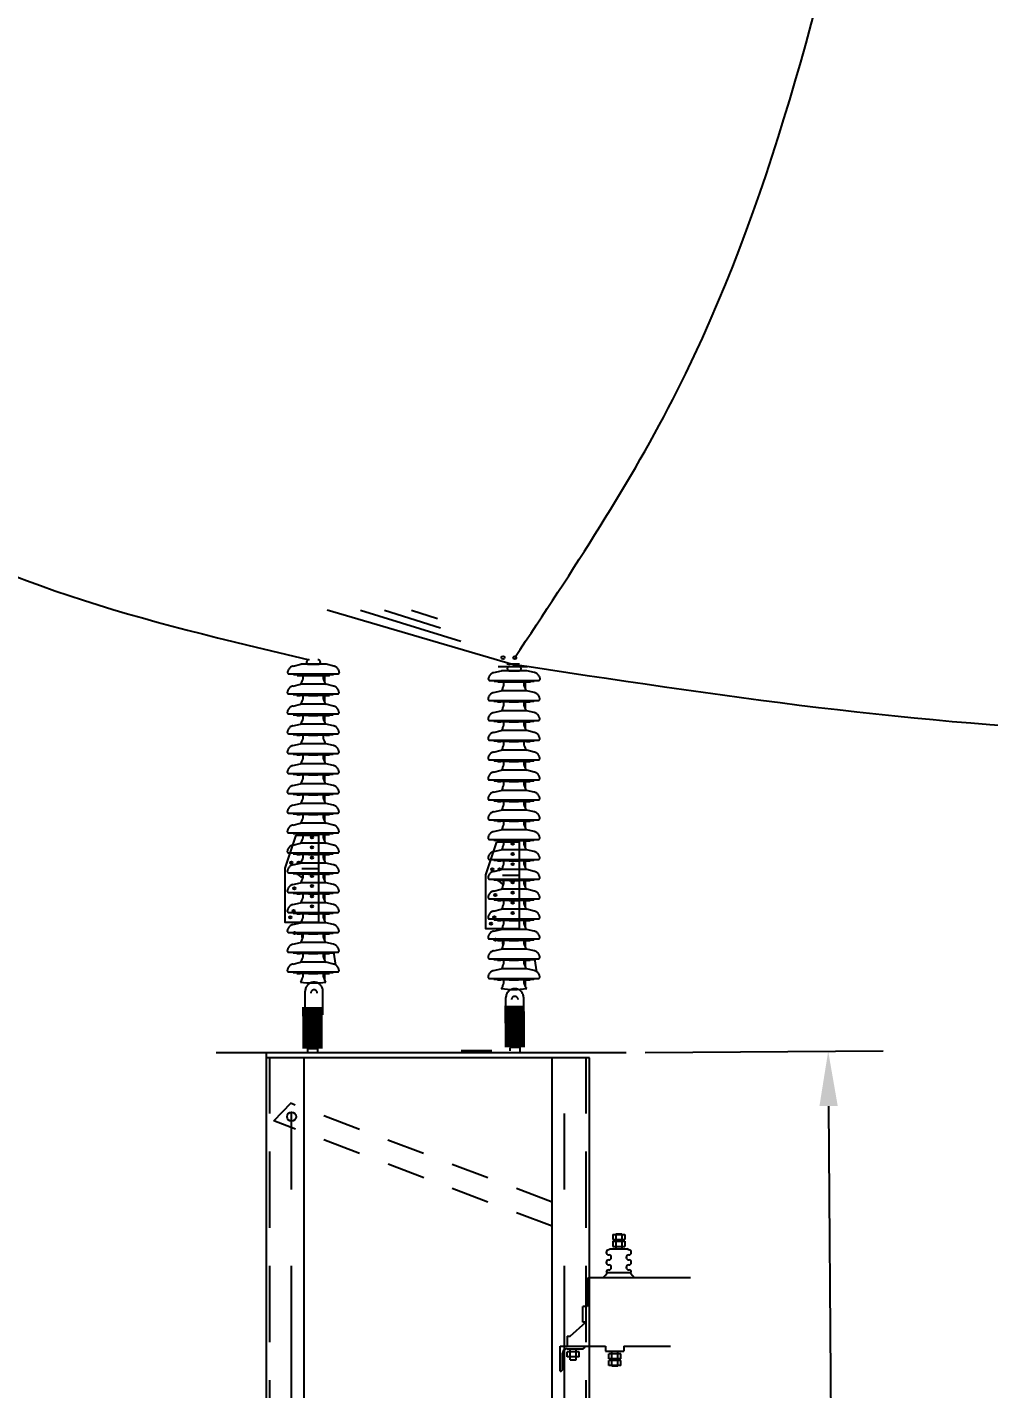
# Model space of a CAD drawing. Header units: inches. Extents: x 25.4 to 67.8, y 12.4 to 30.4.
# Drawn here: x 45.733 to 48.886, y 18.098 to 22.564 of the extents above; entities that cross this region are included whole.
import ezdxf

# ---------------------------------------------------------------- set-up
doc = ezdxf.new("R2010")
doc.units = ezdxf.units.IN
doc.header["$MEASUREMENT"] = 0
for name, pattern in [('CENTER', [2, 1.25, -0.25, 0.25, -0.25]), ('DASHED', [0.75, 0.5, -0.25]), ('HIDDEN', [0.375, 0.25, -0.125]), ('HIDDEN2', [0.1875, 0.125, -0.0625])]:
    doc.linetypes.add(name, pattern=pattern)
doc.layers.add('DIM', color=2, linetype='Continuous')
doc.layers.add('medidas', color=3, linetype='Continuous')
doc.styles.get("Standard").update_dxf_attribs({"font": 'arial.ttf'})
doc.dimstyles.get("Standard").update_dxf_attribs({"dimtxt": 0.18, "dimasz": 0.18, "dimexe": 0.18, "dimexo": 0.0625, "dimgap": 0.09, "dimtad": 0, "dimtih": 1, "dimtoh": 1, "dimdec": 4, "dimzin": 0, "dimdsep": 46, "dimtxsty": 'Standard', "dimcen": 0.09, "dimadec": 0, "dimazin": 0, "dimtfac": 1, "dimtdec": 4, "dimtofl": 0, "dimtmove": 0, "dimatfit": 3, "dimfxl": 1, "dimtolj": 1, "dimtzin": 0, "dimarcsym": 0})

# ---------------------------------------------------------------- blocks, each defined once
blk = doc.blocks.new('*D85')
at = {"layer": 'Defpoints', "color": 0, "transparency": 16777216}
for p in [(47.6973, 19.2008), (47.7274, 15.0683), (48.39, 15.0731)]:
    blk.add_point(p, dxfattribs=at)
at = {"layer": 'medidas', "color": 0, "lineweight": -2, "transparency": 16777216}
for p, q in [((47.7598, 19.2012), (48.5399, 19.2069)), ((48.3612, 19.0256), (48.3737, 17.3213)), ((48.3887, 15.2531), (48.3763, 16.9574)), ((47.7899, 15.0688), (48.57, 15.0744))]:
    blk.add_line(p, q, dxfattribs=at)
at = {"layer": 'medidas', "color": 0, "transparency": 16777216}
for points in [[(48.3912, 19.0258), (48.3312, 19.0254), (48.3599, 19.2056)], [(48.4187, 15.2533), (48.3587, 15.2529), (48.39, 15.0731)]]:
    blk.add_solid(points, dxfattribs=at)
at = {"layer": 'medidas', "color": 0, "transparency": 16777216, "insert": (48.375, 17.1394), "char_height": 0.18, "attachment_point": 5}
blk.add_mtext('\\A1;4.1326', dxfattribs=at)

msp = doc.modelspace()

# ---------------------------------------------------------------- linework, layer by layer
at = {"color": 2}
for p, q in [((47.34639, 20.46766), (46.71694, 20.65218)), ((46.82595, 20.65218), (47.15483, 20.55104)), ((46.90497, 20.65218), (47.08829, 20.59445)), ((46.99358, 20.65218), (47.07856, 20.62474)), ((47.27769, 20.46766), (47.3737, 20.46766)), ((46.61827, 20.37267), (46.6281, 20.37267)), ((46.71174, 20.37267), (46.7234, 20.37267)), ((47.27666, 20.35128), (47.28649, 20.35128)), ((47.37013, 20.35128), (47.38179, 20.35128)), ((46.61822, 20.307), (46.62805, 20.307)), ((46.71169, 20.307), (46.72336, 20.307)), ((47.27661, 20.28561), (47.28644, 20.28561)), ((47.37008, 20.28561), (47.38175, 20.28561)), ((46.61827, 20.24227), (46.6281, 20.24227)), ((46.71174, 20.24227), (46.7234, 20.24227)), ((47.27666, 20.22088), (47.28649, 20.22088)), ((47.37013, 20.22088), (47.38179, 20.22088)), ((46.61827, 20.17755), (46.6281, 20.17755)), ((46.71174, 20.17755), (46.7234, 20.17755)), ((47.27666, 20.15615), (47.28649, 20.15615)), ((47.37013, 20.15615), (47.38179, 20.15615)), ((46.61827, 20.11187), (46.6281, 20.11187)), ((46.71174, 20.11187), (46.7234, 20.11187)), ((47.27666, 20.09048), (47.28649, 20.09048)), ((47.37013, 20.09048), (47.38179, 20.09048)), ((46.61822, 20.04619), (46.62805, 20.04619)), ((46.71169, 20.04619), (46.72336, 20.04619)), ((47.27661, 20.0248), (47.28644, 20.0248)), ((47.37008, 20.0248), (47.38175, 20.0248)), ((46.61827, 19.98147), (46.6281, 19.98147)), ((46.71174, 19.98147), (46.7234, 19.98147)), ((47.27666, 19.96008), (47.28649, 19.96008)), ((47.37013, 19.96008), (47.38179, 19.96008)), ((46.61827, 19.91674), (46.6281, 19.91674)), ((46.71174, 19.91674), (46.7234, 19.91674)), ((47.27666, 19.89535), (47.28649, 19.89535)), ((47.37013, 19.89535), (47.38179, 19.89535)), ((46.61822, 19.85106), (46.62805, 19.85106)), ((46.71169, 19.85106), (46.72336, 19.85106)), ((47.27661, 19.82967), (47.28644, 19.82967)), ((47.37008, 19.82967), (47.38175, 19.82967)), ((46.61827, 19.78634), (46.6281, 19.78634)), ((46.6369, 19.77269), (46.62023, 19.78634)), ((46.63345, 19.80458), (46.68855, 19.80458)), ((46.71174, 19.78634), (46.7234, 19.78634)), ((47.27666, 19.76495), (47.28649, 19.76495)), ((47.29529, 19.7513), (47.27862, 19.76495)), ((47.29184, 19.78319), (47.34694, 19.78319)), ((47.37013, 19.76495), (47.38179, 19.76495)), ((46.61827, 19.72161), (46.6281, 19.72161)), ((46.71174, 19.72161), (46.7234, 19.72161)), ((47.27666, 19.70022), (47.28649, 19.70022)), ((47.37013, 19.70022), (47.38179, 19.70022)), ((46.61827, 19.65594), (46.6281, 19.65594)), ((46.71174, 19.65594), (46.7234, 19.65594)), ((47.27666, 19.63455), (47.28649, 19.63455)), ((47.37013, 19.63455), (47.38179, 19.63455)), ((46.61822, 19.59026), (46.62805, 19.59026)), ((46.6358, 19.57401), (46.63333, 19.59026)), ((46.71169, 19.59026), (46.72336, 19.59026)), ((47.27661, 19.56887), (47.28644, 19.56887)), ((47.29419, 19.55262), (47.29172, 19.56887)), ((47.37008, 19.56887), (47.38175, 19.56887)), ((46.61827, 19.52553), (46.6281, 19.52553)), ((46.71174, 19.52553), (46.7234, 19.52553)), ((46.74557, 19.48781), (46.73912, 19.53031)), ((47.27666, 19.50414), (47.28649, 19.50414)), ((47.37013, 19.50414), (47.38179, 19.50414)), ((47.40396, 19.46642), (47.39751, 19.50892)), ((46.61827, 19.46081), (46.6281, 19.46081)), ((46.71174, 19.46081), (46.7234, 19.46081)), ((47.27666, 19.43942), (47.28649, 19.43942)), ((47.37013, 19.43942), (47.38179, 19.43942)), ((46.64459, 19.3247), (46.64459, 19.40271)), ((46.70292, 19.3247), (46.70292, 19.40271)), ((47.30298, 19.30331), (47.30298, 19.38132)), ((47.36131, 19.30331), (47.36131, 19.38132))]:
    msp.add_line(p, q, dxfattribs=at)
at = {"color": 2, "linetype": 'DASHED'}
for p, q in [((46.60515, 20.46894), (46.62993, 20.47473)), ((46.71357, 20.47473), (46.62993, 20.47473)), ((46.65721, 20.47473), (46.68812, 20.47473)), ((46.73836, 20.46894), (46.71357, 20.47473)), ((47.30614, 20.4767), (47.34752, 20.4767)), ((46.59159, 20.44313), (46.75191, 20.44313)), ((46.60579, 20.44193), (46.60579, 20.44313)), ((46.60699, 20.44074), (46.73651, 20.44074)), ((46.61799, 20.43954), (46.61799, 20.44074)), ((46.61918, 20.43835), (46.72432, 20.43835)), ((46.6563, 20.43835), (46.6872, 20.43835)), ((46.72551, 20.43954), (46.72551, 20.44074)), ((46.73771, 20.44193), (46.73771, 20.44313)), ((47.24998, 20.42174), (47.4103, 20.42174)), ((47.26354, 20.44755), (47.28832, 20.45333)), ((47.26418, 20.42054), (47.26418, 20.42174)), ((47.26538, 20.41935), (47.3949, 20.41935)), ((47.27638, 20.41815), (47.27638, 20.41935)), ((47.27757, 20.41696), (47.38271, 20.41696)), ((47.37196, 20.45333), (47.28832, 20.45333)), ((47.31469, 20.41696), (47.34559, 20.41696)), ((47.3156, 20.45333), (47.34651, 20.45333)), ((47.39675, 20.44755), (47.37196, 20.45333)), ((47.3839, 20.41815), (47.3839, 20.41935)), ((47.3961, 20.42054), (47.3961, 20.42174)), ((46.59067, 20.37745), (46.751, 20.37745)), ((46.60423, 20.40327), (46.62901, 20.40905)), ((46.60488, 20.37626), (46.60488, 20.37745)), ((46.60607, 20.37506), (46.7356, 20.37506)), ((46.61707, 20.37387), (46.61707, 20.37506)), ((46.71174, 20.37267), (46.6281, 20.37267)), ((46.71265, 20.40905), (46.62901, 20.40905)), ((46.65538, 20.37267), (46.68629, 20.37267)), ((46.73744, 20.40327), (46.71265, 20.40905)), ((46.7246, 20.37387), (46.7246, 20.37506)), ((46.73679, 20.37626), (46.73679, 20.37745)), ((47.26262, 20.38188), (47.2874, 20.38766)), ((47.37104, 20.38766), (47.2874, 20.38766)), ((47.39583, 20.38188), (47.37104, 20.38766)), ((46.60418, 20.33759), (46.62897, 20.34337)), ((46.71261, 20.34337), (46.62897, 20.34337)), ((46.73739, 20.33759), (46.71261, 20.34337)), ((47.24906, 20.35606), (47.40939, 20.35606)), ((47.26257, 20.3162), (47.28736, 20.32198)), ((47.26327, 20.35487), (47.26327, 20.35606)), ((47.26446, 20.35367), (47.39399, 20.35367)), ((47.27546, 20.35248), (47.27546, 20.35367)), ((47.37013, 20.35128), (47.28649, 20.35128)), ((47.371, 20.32198), (47.28736, 20.32198)), ((47.31377, 20.35128), (47.34468, 20.35128)), ((47.39578, 20.3162), (47.371, 20.32198)), ((47.38299, 20.35248), (47.38299, 20.35367)), ((47.39518, 20.35487), (47.39518, 20.35606)), ((46.59062, 20.31178), (46.75095, 20.31178)), ((46.60423, 20.27287), (46.62901, 20.27865)), ((46.60483, 20.31058), (46.60483, 20.31178)), ((46.60602, 20.30939), (46.73555, 20.30939)), ((46.61702, 20.30819), (46.61702, 20.30939)), ((46.71169, 20.307), (46.62805, 20.307)), ((46.71265, 20.27865), (46.62901, 20.27865)), ((46.65533, 20.307), (46.68624, 20.307)), ((46.73744, 20.27287), (46.71265, 20.27865)), ((46.72455, 20.30819), (46.72455, 20.30939)), ((46.73674, 20.31058), (46.73674, 20.31178)), ((47.24901, 20.29038), (47.40934, 20.29038)), ((47.26322, 20.28919), (47.26322, 20.29038)), ((47.26441, 20.28799), (47.39394, 20.28799)), ((47.27541, 20.2868), (47.27541, 20.28799)), ((47.37008, 20.28561), (47.28644, 20.28561)), ((47.31372, 20.28561), (47.34463, 20.28561)), ((47.38294, 20.2868), (47.38294, 20.28799)), ((47.39513, 20.28919), (47.39513, 20.29038)), ((46.59067, 20.24705), (46.751, 20.24705)), ((46.60488, 20.24586), (46.60488, 20.24705)), ((46.60607, 20.24466), (46.7356, 20.24466)), ((46.61707, 20.24347), (46.61707, 20.24466)), ((46.71174, 20.24227), (46.6281, 20.24227)), ((46.65538, 20.24227), (46.68629, 20.24227)), ((46.7246, 20.24347), (46.7246, 20.24466)), ((46.73679, 20.24586), (46.73679, 20.24705)), ((47.26262, 20.25147), (47.2874, 20.25726)), ((47.37104, 20.25726), (47.2874, 20.25726)), ((47.39583, 20.25147), (47.37104, 20.25726)), ((46.60423, 20.20814), (46.62901, 20.21392)), ((46.71265, 20.21392), (46.62901, 20.21392)), ((46.73744, 20.20814), (46.71265, 20.21392)), ((47.24906, 20.22566), (47.40939, 20.22566)), ((47.26262, 20.18675), (47.2874, 20.19253)), ((47.26327, 20.22446), (47.26327, 20.22566)), ((47.26446, 20.22327), (47.39399, 20.22327)), ((47.27546, 20.22207), (47.27546, 20.22327)), ((47.37013, 20.22088), (47.28649, 20.22088)), ((47.37104, 20.19253), (47.2874, 20.19253)), ((47.31377, 20.22088), (47.34468, 20.22088)), ((47.39583, 20.18675), (47.37104, 20.19253)), ((47.38299, 20.22207), (47.38299, 20.22327)), ((47.39518, 20.22446), (47.39518, 20.22566)), ((46.59067, 20.18232), (46.751, 20.18232)), ((46.60423, 20.14246), (46.62901, 20.14824)), ((46.60488, 20.18113), (46.60488, 20.18232)), ((46.60607, 20.17994), (46.7356, 20.17994)), ((46.61707, 20.17874), (46.61707, 20.17994)), ((46.71174, 20.17755), (46.6281, 20.17755)), ((46.71265, 20.14824), (46.62901, 20.14824)), ((46.65538, 20.17755), (46.68629, 20.17755)), ((46.73744, 20.14246), (46.71265, 20.14824)), ((46.7246, 20.17874), (46.7246, 20.17994)), ((46.73679, 20.18113), (46.73679, 20.18232)), ((47.24906, 20.16093), (47.40939, 20.16093)), ((47.26327, 20.15974), (47.26327, 20.16093)), ((47.26446, 20.15854), (47.39399, 20.15854)), ((47.27546, 20.15735), (47.27546, 20.15854)), ((47.37013, 20.15615), (47.28649, 20.15615)), ((47.31377, 20.15615), (47.34468, 20.15615)), ((47.38299, 20.15735), (47.38299, 20.15854)), ((47.39518, 20.15974), (47.39518, 20.16093)), ((46.59067, 20.11665), (46.751, 20.11665)), ((46.60488, 20.11545), (46.60488, 20.11665)), ((46.60607, 20.11426), (46.7356, 20.11426)), ((46.61707, 20.11306), (46.61707, 20.11426)), ((46.71174, 20.11187), (46.6281, 20.11187)), ((46.65538, 20.11187), (46.68629, 20.11187)), ((46.7246, 20.11306), (46.7246, 20.11426)), ((46.73679, 20.11545), (46.73679, 20.11665)), ((47.26262, 20.12107), (47.2874, 20.12685)), ((47.37104, 20.12685), (47.2874, 20.12685)), ((47.39583, 20.12107), (47.37104, 20.12685)), ((46.60418, 20.07679), (46.62897, 20.08257)), ((46.71261, 20.08257), (46.62897, 20.08257)), ((46.73739, 20.07679), (46.71261, 20.08257)), ((47.24906, 20.09526), (47.40939, 20.09526)), ((47.26257, 20.0554), (47.28736, 20.06118)), ((47.26327, 20.09406), (47.26327, 20.09526)), ((47.26446, 20.09287), (47.39399, 20.09287)), ((47.27546, 20.09167), (47.27546, 20.09287)), ((47.37013, 20.09048), (47.28649, 20.09048)), ((47.371, 20.06118), (47.28736, 20.06118)), ((47.31377, 20.09048), (47.34468, 20.09048)), ((47.39578, 20.0554), (47.371, 20.06118)), ((47.38299, 20.09167), (47.38299, 20.09287)), ((47.39518, 20.09406), (47.39518, 20.09526)), ((46.59062, 20.05097), (46.75095, 20.05097)), ((46.60423, 20.01206), (46.62901, 20.01784)), ((46.60483, 20.04978), (46.60483, 20.05097)), ((46.60602, 20.04858), (46.73555, 20.04858)), ((46.61702, 20.04739), (46.61702, 20.04858)), ((46.71169, 20.04619), (46.62805, 20.04619)), ((46.71265, 20.01784), (46.62901, 20.01784)), ((46.65533, 20.04619), (46.68624, 20.04619)), ((46.73744, 20.01206), (46.71265, 20.01784)), ((46.72455, 20.04739), (46.72455, 20.04858)), ((46.73674, 20.04978), (46.73674, 20.05097)), ((47.24901, 20.02958), (47.40934, 20.02958)), ((47.26322, 20.02839), (47.26322, 20.02958)), ((47.26441, 20.02719), (47.39394, 20.02719)), ((47.27541, 20.026), (47.27541, 20.02719)), ((47.37008, 20.0248), (47.28644, 20.0248)), ((47.31372, 20.0248), (47.34463, 20.0248)), ((47.38294, 20.026), (47.38294, 20.02719)), ((47.39513, 20.02839), (47.39513, 20.02958)), ((46.59067, 19.98625), (46.751, 19.98625)), ((46.60488, 19.98505), (46.60488, 19.98625)), ((46.60607, 19.98386), (46.7356, 19.98386)), ((46.61707, 19.98266), (46.61707, 19.98386)), ((46.71174, 19.98147), (46.6281, 19.98147)), ((46.65538, 19.98147), (46.68629, 19.98147)), ((46.7246, 19.98266), (46.7246, 19.98386)), ((46.73679, 19.98505), (46.73679, 19.98625)), ((47.24906, 19.96485), (47.40939, 19.96485)), ((47.26262, 19.99067), (47.2874, 19.99645)), ((47.26327, 19.96366), (47.26327, 19.96485)), ((47.37104, 19.99645), (47.2874, 19.99645)), ((47.39583, 19.99067), (47.37104, 19.99645)), ((47.39518, 19.96366), (47.39518, 19.96485)), ((46.59067, 19.92152), (46.751, 19.92152)), ((46.60423, 19.94734), (46.62901, 19.95312)), ((46.60488, 19.92033), (46.60488, 19.92152)), ((46.60607, 19.91913), (46.7356, 19.91913)), ((46.61707, 19.91794), (46.61707, 19.91913)), ((46.71265, 19.95312), (46.62901, 19.95312)), ((46.73744, 19.94734), (46.71265, 19.95312)), ((46.7246, 19.91794), (46.7246, 19.91913)), ((46.73679, 19.92033), (46.73679, 19.92152)), ((47.26262, 19.92594), (47.2874, 19.93173)), ((47.26446, 19.96247), (47.39399, 19.96247)), ((47.27546, 19.96127), (47.27546, 19.96247)), ((47.37013, 19.96008), (47.28649, 19.96008)), ((47.37104, 19.93173), (47.2874, 19.93173)), ((47.31377, 19.96008), (47.34468, 19.96008)), ((47.39583, 19.92594), (47.37104, 19.93173)), ((47.38299, 19.96127), (47.38299, 19.96247)), ((46.60418, 19.88166), (46.62897, 19.88744)), ((46.71174, 19.91674), (46.6281, 19.91674)), ((46.71261, 19.88744), (46.62897, 19.88744)), ((46.65538, 19.91674), (46.68629, 19.91674)), ((46.73739, 19.88166), (46.71261, 19.88744)), ((47.24906, 19.90013), (47.40939, 19.90013)), ((47.26327, 19.89893), (47.26327, 19.90013)), ((47.26446, 19.89774), (47.39399, 19.89774)), ((47.27546, 19.89654), (47.27546, 19.89774)), ((47.37013, 19.89535), (47.28649, 19.89535)), ((47.31377, 19.89535), (47.34468, 19.89535)), ((47.38299, 19.89654), (47.38299, 19.89774)), ((47.39518, 19.89893), (47.39518, 19.90013)), ((46.59062, 19.85584), (46.75095, 19.85584)), ((46.60483, 19.85465), (46.60483, 19.85584)), ((46.60602, 19.85345), (46.73555, 19.85345)), ((46.61702, 19.85226), (46.61702, 19.85345)), ((46.71169, 19.85106), (46.62805, 19.85106)), ((46.65533, 19.85106), (46.68624, 19.85106)), ((46.72455, 19.85226), (46.72455, 19.85345)), ((46.73674, 19.85465), (46.73674, 19.85584)), ((47.24901, 19.83445), (47.40934, 19.83445)), ((47.26257, 19.86027), (47.28736, 19.86605)), ((47.26322, 19.83326), (47.26322, 19.83445)), ((47.26441, 19.83206), (47.39394, 19.83206)), ((47.27541, 19.83087), (47.27541, 19.83206)), ((47.37008, 19.82967), (47.28644, 19.82967)), ((47.371, 19.86605), (47.28736, 19.86605)), ((47.31372, 19.82967), (47.34463, 19.82967)), ((47.39578, 19.86027), (47.371, 19.86605)), ((47.38294, 19.83087), (47.38294, 19.83206)), ((47.39513, 19.83326), (47.39513, 19.83445)), ((46.59067, 19.79112), (46.751, 19.79112)), ((46.60423, 19.81693), (46.62901, 19.82272)), ((46.60488, 19.78992), (46.60488, 19.79112)), ((46.60607, 19.78873), (46.7356, 19.78873)), ((46.61707, 19.78753), (46.61707, 19.78873)), ((46.71174, 19.78634), (46.6281, 19.78634)), ((46.71265, 19.82272), (46.62901, 19.82272)), ((46.65538, 19.78634), (46.68629, 19.78634)), ((46.73744, 19.81693), (46.71265, 19.82272)), ((46.7246, 19.78753), (46.7246, 19.78873)), ((46.73679, 19.78992), (46.73679, 19.79112)), ((47.26262, 19.79554), (47.2874, 19.80132)), ((47.37104, 19.80132), (47.2874, 19.80132)), ((47.39583, 19.79554), (47.37104, 19.80132)), ((46.60423, 19.75221), (46.62901, 19.75799)), ((46.71265, 19.75799), (46.62901, 19.75799)), ((46.73744, 19.75221), (46.71265, 19.75799)), ((47.24906, 19.76973), (47.40939, 19.76973)), ((47.26327, 19.76853), (47.26327, 19.76973)), ((47.26446, 19.76734), (47.39399, 19.76734)), ((47.27546, 19.76614), (47.27546, 19.76734)), ((47.37013, 19.76495), (47.28649, 19.76495)), ((47.31377, 19.76495), (47.34468, 19.76495)), ((47.38299, 19.76614), (47.38299, 19.76734)), ((47.39518, 19.76853), (47.39518, 19.76973)), ((46.59067, 19.72639), (46.751, 19.72639)), ((46.60488, 19.7252), (46.60488, 19.72639)), ((46.60607, 19.724), (46.7356, 19.724)), ((46.61707, 19.72281), (46.61707, 19.724)), ((46.71174, 19.72161), (46.6281, 19.72161)), ((46.65538, 19.72161), (46.68629, 19.72161)), ((46.7246, 19.72281), (46.7246, 19.724)), ((46.73679, 19.7252), (46.73679, 19.72639)), ((47.24906, 19.705), (47.40939, 19.705)), ((47.26262, 19.73082), (47.2874, 19.7366)), ((47.26327, 19.70381), (47.26327, 19.705)), ((47.26446, 19.70261), (47.39399, 19.70261)), ((47.27546, 19.70142), (47.27546, 19.70261)), ((47.37013, 19.70022), (47.28649, 19.70022)), ((47.37104, 19.7366), (47.2874, 19.7366)), ((47.31377, 19.70022), (47.34468, 19.70022)), ((47.39583, 19.73082), (47.37104, 19.7366)), ((47.38299, 19.70142), (47.38299, 19.70261)), ((47.39518, 19.70381), (47.39518, 19.705)), ((46.59067, 19.66072), (46.751, 19.66072)), ((46.60423, 19.68653), (46.62901, 19.69231)), ((46.60488, 19.65952), (46.60488, 19.66072)), ((46.60607, 19.65833), (46.7356, 19.65833)), ((46.61707, 19.65713), (46.61707, 19.65833)), ((46.71174, 19.65594), (46.6281, 19.65594)), ((46.71265, 19.69231), (46.62901, 19.69231)), ((46.65538, 19.65594), (46.68629, 19.65594)), ((46.73744, 19.68653), (46.71265, 19.69231)), ((46.7246, 19.65713), (46.7246, 19.65833)), ((46.73679, 19.65952), (46.73679, 19.66072)), ((47.26262, 19.66514), (47.2874, 19.67092)), ((47.37104, 19.67092), (47.2874, 19.67092)), ((47.39583, 19.66514), (47.37104, 19.67092)), ((46.60418, 19.62085), (46.62897, 19.62664)), ((46.71261, 19.62664), (46.62897, 19.62664)), ((46.73739, 19.62085), (46.71261, 19.62664)), ((47.24906, 19.63933), (47.40939, 19.63933)), ((47.26327, 19.63813), (47.26327, 19.63933)), ((47.26446, 19.63694), (47.39399, 19.63694)), ((47.27546, 19.63574), (47.27546, 19.63694)), ((47.37013, 19.63455), (47.28649, 19.63455)), ((47.31377, 19.63455), (47.34468, 19.63455)), ((47.38299, 19.63574), (47.38299, 19.63694)), ((47.39518, 19.63813), (47.39518, 19.63933)), ((46.59062, 19.59504), (46.75095, 19.59504)), ((46.60423, 19.55613), (46.62901, 19.56191)), ((46.60483, 19.59384), (46.60483, 19.59504)), ((46.60602, 19.59265), (46.73555, 19.59265)), ((46.61702, 19.59145), (46.61702, 19.59265)), ((46.71169, 19.59026), (46.62805, 19.59026)), ((46.71265, 19.56191), (46.62901, 19.56191)), ((46.65533, 19.59026), (46.68624, 19.59026)), ((46.73744, 19.55613), (46.71265, 19.56191)), ((46.72455, 19.59145), (46.72455, 19.59265)), ((46.73674, 19.59384), (46.73674, 19.59504)), ((47.24901, 19.57365), (47.40934, 19.57365)), ((47.26257, 19.59946), (47.28736, 19.60524)), ((47.26322, 19.57245), (47.26322, 19.57365)), ((47.26441, 19.57126), (47.39394, 19.57126)), ((47.27541, 19.57006), (47.27541, 19.57126)), ((47.37008, 19.56887), (47.28644, 19.56887)), ((47.371, 19.60524), (47.28736, 19.60524)), ((47.31372, 19.56887), (47.34463, 19.56887)), ((47.39578, 19.59946), (47.371, 19.60524)), ((47.38294, 19.57006), (47.38294, 19.57126)), ((47.39513, 19.57245), (47.39513, 19.57365)), ((46.59067, 19.53031), (46.751, 19.53031)), ((46.60488, 19.52912), (46.60488, 19.53031)), ((46.60607, 19.52792), (46.7356, 19.52792)), ((46.61707, 19.52673), (46.61707, 19.52792)), ((46.71174, 19.52553), (46.6281, 19.52553)), ((46.65538, 19.52553), (46.68629, 19.52553)), ((46.7246, 19.52673), (46.7246, 19.52792)), ((46.73679, 19.52912), (46.73679, 19.53031)), ((47.26262, 19.53474), (47.2874, 19.54052)), ((47.37104, 19.54052), (47.2874, 19.54052)), ((47.39583, 19.53474), (47.37104, 19.54052)), ((46.60423, 19.4914), (46.62901, 19.49719)), ((46.71265, 19.49719), (46.62901, 19.49719)), ((46.73744, 19.4914), (46.71265, 19.49719)), ((47.24906, 19.50892), (47.40939, 19.50892)), ((47.26262, 19.47001), (47.2874, 19.47579)), ((47.26327, 19.50773), (47.26327, 19.50892)), ((47.26446, 19.50653), (47.39399, 19.50653)), ((47.27546, 19.50534), (47.27546, 19.50653)), ((47.37013, 19.50414), (47.28649, 19.50414)), ((47.37104, 19.47579), (47.2874, 19.47579)), ((47.31377, 19.50414), (47.34468, 19.50414)), ((47.39583, 19.47001), (47.37104, 19.47579)), ((47.38299, 19.50534), (47.38299, 19.50653)), ((47.39518, 19.50773), (47.39518, 19.50892)), ((46.59067, 19.46559), (46.751, 19.46559)), ((46.60488, 19.46439), (46.60488, 19.46559)), ((46.60607, 19.4632), (46.7356, 19.4632)), ((46.61707, 19.462), (46.61707, 19.4632)), ((46.71174, 19.46081), (46.6281, 19.46081)), ((46.65538, 19.46081), (46.68629, 19.46081)), ((46.7246, 19.462), (46.7246, 19.4632)), ((46.73679, 19.46439), (46.73679, 19.46559)), ((47.24906, 19.4442), (47.40939, 19.4442)), ((47.26327, 19.443), (47.26327, 19.4442)), ((47.26446, 19.44181), (47.39399, 19.44181)), ((47.27546, 19.44061), (47.27546, 19.44181)), ((47.37013, 19.43942), (47.28649, 19.43942)), ((47.31377, 19.43942), (47.34468, 19.43942)), ((47.38299, 19.44061), (47.38299, 19.44181)), ((47.39518, 19.443), (47.39518, 19.4442))]:
    msp.add_line(p, q, dxfattribs=at)
at = {"color": 2}
for points in [[(46.63643, 20.43835), (46.63643, 20.44313)], [(46.70812, 20.44313), (46.70812, 20.44074)], [(46.70812, 20.43835), (46.70812, 20.41461)], [(47.29482, 20.41696), (47.29482, 20.42174)], [(47.36651, 20.42174), (47.36651, 20.41935)], [(47.36651, 20.41696), (47.36651, 20.39322)], [(46.70812, 20.37745), (46.70812, 20.37506)], [(46.70812, 20.37267), (46.70812, 20.34893)], [(47.36651, 20.35606), (47.36651, 20.35367)], [(47.36651, 20.35128), (47.36651, 20.32754)], [(46.63643, 20.30939), (46.63643, 20.31178)], [(46.70812, 20.31178), (46.70812, 20.30939)], [(46.70812, 20.307), (46.70812, 20.28421)], [(47.29482, 20.28799), (47.29482, 20.29038)], [(47.36651, 20.29038), (47.36651, 20.28799)], [(47.36651, 20.28561), (47.36651, 20.26282)], [(46.70812, 20.17755), (46.70812, 20.15381)], [(47.36651, 20.15615), (47.36651, 20.13241)], [(46.70812, 20.11187), (46.70812, 20.08813)], [(47.36651, 20.09048), (47.36651, 20.06674)], [(46.70812, 20.04619), (46.70812, 20.0234)], [(47.36651, 20.0248), (47.36651, 20.00201)], [(46.70812, 19.98625), (46.70812, 19.95868)], [(47.36651, 19.96485), (47.36651, 19.93729)], [(46.70812, 19.92152), (46.70812, 19.91913)], [(46.70812, 19.91674), (46.70812, 19.893)], [(47.36651, 19.90013), (47.36651, 19.89774)], [(47.36651, 19.89535), (47.36651, 19.87161)], [(46.70812, 19.85584), (46.70812, 19.85345)], [(46.70812, 19.85106), (46.70812, 19.82828)], [(47.36651, 19.83445), (47.36651, 19.83206)], [(47.36651, 19.82967), (47.36651, 19.80689)], [(46.63643, 19.77146), (46.63643, 19.78634)], [(46.70812, 19.78634), (46.70812, 19.76355)], [(47.29482, 19.75007), (47.29482, 19.76495)], [(47.36651, 19.76495), (47.36651, 19.74216)], [(46.70812, 19.72161), (46.70812, 19.69787)], [(47.36651, 19.70022), (47.36651, 19.67648)], [(46.70812, 19.65594), (46.70812, 19.6322)], [(47.36651, 19.63455), (47.36651, 19.61081)], [(46.70812, 19.59504), (46.70812, 19.59265)], [(46.70812, 19.59026), (46.70812, 19.56747)], [(47.36651, 19.57365), (47.36651, 19.57126)], [(47.36651, 19.56887), (47.36651, 19.54608)], [(46.70812, 19.52553), (46.70812, 19.50275)], [(47.36651, 19.50414), (47.36651, 19.48136)], [(46.70812, 19.46081), (46.70812, 19.43802)], [(47.36651, 19.43942), (47.36651, 19.41663)]]:
    msp.add_lwpolyline(points, dxfattribs=at)
for points in [[(46.61475, 19.91387), (46.68855, 19.91387), (46.68855, 19.62785), (46.57862, 19.62785), (46.57862, 19.80549)], [(47.27314, 19.89248), (47.34694, 19.89248), (47.34694, 19.60646), (47.23701, 19.60646), (47.23701, 19.7841)]]:
    msp.add_lwpolyline(points, close=True, dxfattribs=at)
at = {"color": 2, "const_width": 0.06691}
for points in [[(46.66883, 19.21368), (46.66804, 19.35062)], [(47.33223, 19.21807), (47.33144, 19.35501)]]:
    msp.add_lwpolyline(points, dxfattribs=at)
at = {"color": 2}
for centre, radius in [((47.29369, 20.49646), 0.00509), ((47.3321, 20.49646), 0.00509), ((46.66691, 19.90734), 0.0038), ((46.66691, 19.87389), 0.0038), ((47.3253, 19.88595), 0.0038), ((46.66691, 19.84043), 0.0038), ((47.3253, 19.85249), 0.0038), ((46.59963, 19.82359), 0.0038), ((46.62353, 19.8237), 0.0038), ((46.66691, 19.78069), 0.0038), ((47.25802, 19.8022), 0.0038), ((47.28192, 19.80231), 0.0038), ((47.3253, 19.81904), 0.0038), ((46.60955, 19.7396), 0.0038), ((46.66691, 19.74723), 0.0038), ((47.3253, 19.7593), 0.0038), ((46.66691, 19.71378), 0.0038), ((47.26794, 19.71821), 0.0038), ((47.3253, 19.72584), 0.0038), ((47.3253, 19.69238), 0.0038), ((46.60679, 19.66598), 0.0038), ((46.66691, 19.68032), 0.0038), ((47.3253, 19.65893), 0.0038), ((46.59587, 19.64495), 0.0038), ((47.25426, 19.62356), 0.0038), ((47.26518, 19.64459), 0.0038), ((46.61016, 19.59324), 0.0038), ((47.26855, 19.57185), 0.0038)]:
    msp.add_circle(centre, radius, dxfattribs=at)
at = {"color": 2, "linetype": 'DASHED'}
for centre, radius, start, end in [((46.61057, 20.44567), 0.0239, 103.13002, 173.28208), ((46.6563, 20.48188), 0.00721, 82.7047, 277.2953), ((46.6872, 20.48188), 0.00721, 262.7047, 97.2953), ((46.73293, 20.44567), 0.0239, 6.71792, 76.86998), ((47.31469, 20.46049), 0.00721, 82.7047, 277.2953), ((47.34559, 20.46049), 0.00721, 262.7047, 97.2953), ((46.59159, 20.44791), 0.00478, 173.28208, 270), ((46.60699, 20.44193), 0.00119, 180, 270), ((46.61918, 20.43954), 0.00119, 180, 270), ((46.72432, 20.43954), 0.00119, 270, 0), ((46.73651, 20.44193), 0.00119, 270, 0), ((46.75191, 20.44791), 0.00478, 270, 6.71792), ((47.24998, 20.42652), 0.00478, 173.28208, 270), ((47.26896, 20.42428), 0.0239, 103.13002, 173.28208), ((47.26538, 20.42054), 0.00119, 180, 270), ((47.27757, 20.41815), 0.00119, 180, 270), ((47.38271, 20.41815), 0.00119, 270, 0), ((47.3949, 20.42054), 0.00119, 270, 0), ((47.39132, 20.42428), 0.0239, 6.71792, 76.86998), ((47.4103, 20.42652), 0.00478, 270, 6.71792), ((46.59067, 20.38223), 0.00478, 173.28208, 270), ((46.60966, 20.38), 0.0239, 103.13002, 173.28208), ((46.60607, 20.37626), 0.00119, 180, 270), ((46.61827, 20.37387), 0.00119, 180, 270), ((46.7234, 20.37387), 0.00119, 270, 0), ((46.7356, 20.37626), 0.00119, 270, 0), ((46.73201, 20.38), 0.0239, 6.71792, 76.86998), ((46.751, 20.38223), 0.00478, 270, 6.71792), ((47.26805, 20.3586), 0.0239, 103.13002, 173.28208), ((47.3904, 20.3586), 0.0239, 6.71792, 76.86998), ((46.60961, 20.31432), 0.0239, 103.13002, 173.28208), ((46.73196, 20.31432), 0.0239, 6.71792, 76.86998), ((47.24906, 20.36084), 0.00478, 173.28208, 270), ((47.26446, 20.35487), 0.00119, 180, 270), ((47.27666, 20.35248), 0.00119, 180, 270), ((47.38179, 20.35248), 0.00119, 270, 0), ((47.39399, 20.35487), 0.00119, 270, 0), ((47.40939, 20.36084), 0.00478, 270, 6.71792), ((46.59062, 20.31656), 0.00478, 173.28208, 270), ((46.60602, 20.31058), 0.00119, 180, 270), ((46.61822, 20.30819), 0.00119, 180, 270), ((46.72336, 20.30819), 0.00119, 270, 0), ((46.73555, 20.31058), 0.00119, 270, 0), ((46.75095, 20.31656), 0.00478, 270, 6.71792), ((47.24901, 20.29516), 0.00478, 173.28208, 270), ((47.268, 20.29293), 0.0239, 103.13002, 173.28208), ((47.26441, 20.28919), 0.00119, 180, 270), ((47.27661, 20.2868), 0.00119, 180, 270), ((47.38175, 20.2868), 0.00119, 270, 0), ((47.39394, 20.28919), 0.00119, 270, 0), ((47.39035, 20.29293), 0.0239, 6.71792, 76.86998), ((47.40934, 20.29516), 0.00478, 270, 6.71792), ((46.59067, 20.25183), 0.00478, 173.28208, 270), ((46.60966, 20.24959), 0.0239, 103.13002, 173.28208), ((46.60607, 20.24586), 0.00119, 180, 270), ((46.61827, 20.24347), 0.00119, 180, 270), ((46.7234, 20.24347), 0.00119, 270, 0), ((46.7356, 20.24586), 0.00119, 270, 0), ((46.73201, 20.24959), 0.0239, 6.71792, 76.86998), ((46.751, 20.25183), 0.00478, 270, 6.71792), ((47.24906, 20.23044), 0.00478, 173.28208, 270), ((47.26805, 20.2282), 0.0239, 103.13002, 173.28208), ((47.3904, 20.2282), 0.0239, 6.71792, 76.86998), ((47.40939, 20.23044), 0.00478, 270, 6.71792), ((46.59067, 20.1871), 0.00478, 173.28208, 270), ((46.60966, 20.18487), 0.0239, 103.13002, 173.28208), ((46.73201, 20.18487), 0.0239, 6.71792, 76.86998), ((46.751, 20.1871), 0.00478, 270, 6.71792), ((47.26805, 20.16348), 0.0239, 103.13002, 173.28208), ((47.26446, 20.22446), 0.00119, 180, 270), ((47.27666, 20.22207), 0.00119, 180, 270), ((47.38179, 20.22207), 0.00119, 270, 0), ((47.39399, 20.22446), 0.00119, 270, 0), ((47.3904, 20.16348), 0.0239, 6.71792, 76.86998), ((46.60966, 20.11919), 0.0239, 103.13002, 173.28208), ((46.60607, 20.18113), 0.00119, 180, 270), ((46.61827, 20.17874), 0.00119, 180, 270), ((46.7234, 20.17874), 0.00119, 270, 0), ((46.7356, 20.18113), 0.00119, 270, 0), ((46.73201, 20.11919), 0.0239, 6.71792, 76.86998), ((47.24906, 20.16571), 0.00478, 173.28208, 270), ((47.26446, 20.15974), 0.00119, 180, 270), ((47.27666, 20.15735), 0.00119, 180, 270), ((47.38179, 20.15735), 0.00119, 270, 0), ((47.39399, 20.15974), 0.00119, 270, 0), ((47.40939, 20.16571), 0.00478, 270, 6.71792), ((46.59067, 20.12143), 0.00478, 173.28208, 270), ((46.60607, 20.11545), 0.00119, 180, 270), ((46.61827, 20.11306), 0.00119, 180, 270), ((46.7234, 20.11306), 0.00119, 270, 0), ((46.7356, 20.11545), 0.00119, 270, 0), ((46.751, 20.12143), 0.00478, 270, 6.71792), ((47.24906, 20.10004), 0.00478, 173.28208, 270), ((47.26805, 20.0978), 0.0239, 103.13002, 173.28208), ((47.3904, 20.0978), 0.0239, 6.71792, 76.86998), ((47.40939, 20.10004), 0.00478, 270, 6.71792), ((46.59062, 20.05575), 0.00478, 173.28208, 270), ((46.60961, 20.05351), 0.0239, 103.13002, 173.28208), ((46.73196, 20.05351), 0.0239, 6.71792, 76.86998), ((46.75095, 20.05575), 0.00478, 270, 6.71792), ((47.268, 20.03212), 0.0239, 103.13002, 173.28208), ((47.26446, 20.09406), 0.00119, 180, 270), ((47.27666, 20.09167), 0.00119, 180, 270), ((47.38179, 20.09167), 0.00119, 270, 0), ((47.39399, 20.09406), 0.00119, 270, 0), ((47.39035, 20.03212), 0.0239, 6.71792, 76.86998), ((46.60966, 19.98879), 0.0239, 103.13002, 173.28208), ((46.60602, 20.04978), 0.00119, 180, 270), ((46.61822, 20.04739), 0.00119, 180, 270), ((46.72336, 20.04739), 0.00119, 270, 0), ((46.73555, 20.04978), 0.00119, 270, 0), ((46.73201, 19.98879), 0.0239, 6.71792, 76.86998), ((47.24901, 20.03436), 0.00478, 173.28208, 270), ((47.26441, 20.02839), 0.00119, 180, 270), ((47.27661, 20.026), 0.00119, 180, 270), ((47.38175, 20.026), 0.00119, 270, 0), ((47.39394, 20.02839), 0.00119, 270, 0), ((47.40934, 20.03436), 0.00478, 270, 6.71792), ((46.59067, 19.99103), 0.00478, 173.28208, 270), ((46.60607, 19.98505), 0.00119, 180, 270), ((46.61827, 19.98266), 0.00119, 180, 270), ((46.7234, 19.98266), 0.00119, 270, 0), ((46.7356, 19.98505), 0.00119, 270, 0), ((46.751, 19.99103), 0.00478, 270, 6.71792), ((47.24906, 19.96963), 0.00478, 173.28208, 270), ((47.26805, 19.9674), 0.0239, 103.13002, 173.28208), ((47.26446, 19.96366), 0.00119, 180, 270), ((47.39399, 19.96366), 0.00119, 270, 0), ((47.3904, 19.9674), 0.0239, 6.71792, 76.86998), ((47.40939, 19.96963), 0.00478, 270, 6.71792), ((46.59067, 19.9263), 0.00478, 173.28208, 270), ((46.60966, 19.92406), 0.0239, 103.13002, 173.28208), ((46.60607, 19.92033), 0.00119, 180, 270), ((46.61827, 19.91794), 0.00119, 180, 270), ((46.7234, 19.91794), 0.00119, 270, 0), ((46.7356, 19.92033), 0.00119, 270, 0), ((46.73201, 19.92406), 0.0239, 6.71792, 76.86998), ((46.751, 19.9263), 0.00478, 270, 6.71792), ((47.26805, 19.90267), 0.0239, 103.13002, 173.28208), ((47.27666, 19.96127), 0.00119, 180, 270), ((47.38179, 19.96127), 0.00119, 270, 0), ((47.3904, 19.90267), 0.0239, 6.71792, 76.86998), ((46.60961, 19.85839), 0.0239, 103.13002, 173.28208), ((46.73196, 19.85839), 0.0239, 6.71792, 76.86998), ((47.24906, 19.90491), 0.00478, 173.28208, 270), ((47.26446, 19.89893), 0.00119, 180, 270), ((47.27666, 19.89654), 0.00119, 180, 270), ((47.38179, 19.89654), 0.00119, 270, 0), ((47.39399, 19.89893), 0.00119, 270, 0), ((47.40939, 19.90491), 0.00478, 270, 6.71792), ((46.59062, 19.86062), 0.00478, 173.28208, 270), ((46.60602, 19.85465), 0.00119, 180, 270), ((46.61822, 19.85226), 0.00119, 180, 270), ((46.72336, 19.85226), 0.00119, 270, 0), ((46.73555, 19.85465), 0.00119, 270, 0), ((46.75095, 19.86062), 0.00478, 270, 6.71792), ((47.24901, 19.83923), 0.00478, 173.28208, 270), ((47.268, 19.837), 0.0239, 103.13002, 173.28208), ((47.26441, 19.83326), 0.00119, 180, 270), ((47.27661, 19.83087), 0.00119, 180, 270), ((47.38175, 19.83087), 0.00119, 270, 0), ((47.39394, 19.83326), 0.00119, 270, 0), ((47.39035, 19.837), 0.0239, 6.71792, 76.86998), ((47.40934, 19.83923), 0.00478, 270, 6.71792), ((46.59067, 19.7959), 0.00478, 173.28208, 270), ((46.60966, 19.79366), 0.0239, 103.13002, 173.28208), ((46.60607, 19.78992), 0.00119, 180, 270), ((46.61827, 19.78753), 0.00119, 180, 270), ((46.7234, 19.78753), 0.00119, 270, 0), ((46.7356, 19.78992), 0.00119, 270, 0), ((46.73201, 19.79366), 0.0239, 6.71792, 76.86998), ((46.751, 19.7959), 0.00478, 270, 6.71792), ((47.26805, 19.77227), 0.0239, 103.13002, 173.28208), ((47.3904, 19.77227), 0.0239, 6.71792, 76.86998), ((46.60966, 19.72894), 0.0239, 103.13002, 173.28208), ((46.73201, 19.72894), 0.0239, 6.71792, 76.86998), ((47.24906, 19.77451), 0.00478, 173.28208, 270), ((47.26446, 19.76853), 0.00119, 180, 270), ((47.27666, 19.76614), 0.00119, 180, 270), ((47.38179, 19.76614), 0.00119, 270, 0), ((47.39399, 19.76853), 0.00119, 270, 0), ((47.40939, 19.77451), 0.00478, 270, 6.71792), ((46.59067, 19.73117), 0.00478, 173.28208, 270), ((46.60607, 19.7252), 0.00119, 180, 270), ((46.61827, 19.72281), 0.00119, 180, 270), ((46.7234, 19.72281), 0.00119, 270, 0), ((46.7356, 19.7252), 0.00119, 270, 0), ((46.751, 19.73117), 0.00478, 270, 6.71792), ((47.24906, 19.70978), 0.00478, 173.28208, 270), ((47.26805, 19.70755), 0.0239, 103.13002, 173.28208), ((47.26446, 19.70381), 0.00119, 180, 270), ((47.27666, 19.70142), 0.00119, 180, 270), ((47.38179, 19.70142), 0.00119, 270, 0), ((47.39399, 19.70381), 0.00119, 270, 0), ((47.3904, 19.70755), 0.0239, 6.71792, 76.86998), ((47.40939, 19.70978), 0.00478, 270, 6.71792), ((46.59067, 19.6655), 0.00478, 173.28208, 270), ((46.60966, 19.66326), 0.0239, 103.13002, 173.28208), ((46.60607, 19.65952), 0.00119, 180, 270), ((46.61827, 19.65713), 0.00119, 180, 270), ((46.7234, 19.65713), 0.00119, 270, 0), ((46.7356, 19.65952), 0.00119, 270, 0), ((46.73201, 19.66326), 0.0239, 6.71792, 76.86998), ((46.751, 19.6655), 0.00478, 270, 6.71792), ((47.26805, 19.64187), 0.0239, 103.13002, 173.28208), ((47.3904, 19.64187), 0.0239, 6.71792, 76.86998), ((46.60961, 19.59758), 0.0239, 103.13002, 173.28208), ((46.73196, 19.59758), 0.0239, 6.71792, 76.86998), ((47.24906, 19.6441), 0.00478, 173.28208, 270), ((47.26446, 19.63813), 0.00119, 180, 270), ((47.27666, 19.63574), 0.00119, 180, 270), ((47.38179, 19.63574), 0.00119, 270, 0), ((47.39399, 19.63813), 0.00119, 270, 0), ((47.40939, 19.6441), 0.00478, 270, 6.71792), ((46.59062, 19.59982), 0.00478, 173.28208, 270), ((46.60602, 19.59384), 0.00119, 180, 270), ((46.61822, 19.59145), 0.00119, 180, 270), ((46.72336, 19.59145), 0.00119, 270, 0), ((46.73555, 19.59384), 0.00119, 270, 0), ((46.75095, 19.59982), 0.00478, 270, 6.71792), ((47.24901, 19.57843), 0.00478, 173.28208, 270), ((47.268, 19.57619), 0.0239, 103.13002, 173.28208), ((47.26441, 19.57245), 0.00119, 180, 270), ((47.27661, 19.57006), 0.00119, 180, 270), ((47.38175, 19.57006), 0.00119, 270, 0), ((47.39394, 19.57245), 0.00119, 270, 0), ((47.39035, 19.57619), 0.0239, 6.71792, 76.86998), ((47.40934, 19.57843), 0.00478, 270, 6.71792), ((46.59067, 19.53509), 0.00478, 173.28208, 270), ((46.60966, 19.53286), 0.0239, 103.13002, 173.28208), ((46.60607, 19.52912), 0.00119, 180, 270), ((46.61827, 19.52673), 0.00119, 180, 270), ((46.7234, 19.52673), 0.00119, 270, 0), ((46.7356, 19.52912), 0.00119, 270, 0), ((46.73201, 19.53286), 0.0239, 6.71792, 76.86998), ((46.751, 19.53509), 0.00478, 270, 6.71792), ((47.26805, 19.51147), 0.0239, 103.13002, 173.28208), ((47.3904, 19.51147), 0.0239, 6.71792, 76.86998), ((46.60966, 19.46813), 0.0239, 103.13002, 173.28208), ((46.73201, 19.46813), 0.0239, 6.71792, 76.86998), ((47.24906, 19.5137), 0.00478, 173.28208, 270), ((47.26446, 19.50773), 0.00119, 180, 270), ((47.27666, 19.50534), 0.00119, 180, 270), ((47.38179, 19.50534), 0.00119, 270, 0), ((47.39399, 19.50773), 0.00119, 270, 0), ((47.40939, 19.5137), 0.00478, 270, 6.71792), ((46.59067, 19.47037), 0.00478, 173.28208, 270), ((46.60607, 19.46439), 0.00119, 180, 270), ((46.61827, 19.462), 0.00119, 180, 270), ((46.67375, 19.40271), 0.02916, 0, 180), ((46.7234, 19.462), 0.00119, 270, 0), ((46.7356, 19.46439), 0.00119, 270, 0), ((46.751, 19.47037), 0.00478, 270, 6.71792), ((47.24906, 19.44898), 0.00478, 173.28208, 270), ((47.26805, 19.44674), 0.0239, 103.13002, 173.28208), ((47.26446, 19.443), 0.00119, 180, 270), ((47.27666, 19.44061), 0.00119, 180, 270), ((47.38179, 19.44061), 0.00119, 270, 0), ((47.39399, 19.443), 0.00119, 270, 0), ((47.3904, 19.44674), 0.0239, 6.71792, 76.86998), ((47.40939, 19.44898), 0.00478, 270, 6.71792), ((46.67375, 19.39621), 0.01068, 0, 180), ((47.33214, 19.38132), 0.02916, 0, 180), ((47.33214, 19.37482), 0.01068, 0, 180)]:
    msp.add_arc(centre, radius, start, end, dxfattribs=at)
at = {"color": 2}
for centre, radius, start, end in [((46.62148, 20.41983), 0.01315, 304.95769, 356.77432), ((46.61677, 20.43073), 0.0213, 326.87869, 20.96867), ((46.7249, 20.43073), 0.0213, 159.03133, 213.12131), ((46.72019, 20.41983), 0.01315, 183.22568, 235.04231), ((47.27516, 20.40934), 0.0213, 326.87869, 20.96867), ((47.38329, 20.40934), 0.0213, 159.03133, 213.12131), ((46.61677, 20.36505), 0.0213, 326.87869, 20.96867), ((46.7249, 20.36505), 0.0213, 159.03133, 213.12131), ((47.27987, 20.39843), 0.01315, 304.95769, 356.77432), ((47.37858, 20.39843), 0.01315, 183.22568, 235.04231), ((46.62148, 20.35415), 0.01315, 304.95769, 356.77432), ((46.72019, 20.35415), 0.01315, 183.22568, 235.04231), ((47.27987, 20.33276), 0.01315, 304.95769, 356.77432), ((47.27516, 20.34366), 0.0213, 326.87869, 20.96867), ((47.38329, 20.34366), 0.0213, 159.03133, 213.12131), ((47.37858, 20.33276), 0.01315, 183.22568, 235.04231), ((46.62148, 20.28942), 0.01315, 304.95769, 356.77432), ((46.61677, 20.30032), 0.0213, 326.87869, 18.25153), ((46.7249, 20.30032), 0.0213, 161.74847, 213.12131), ((46.72019, 20.28942), 0.01315, 183.22568, 235.04231), ((47.27516, 20.27893), 0.0213, 326.87869, 18.25153), ((47.38329, 20.27893), 0.0213, 161.74847, 213.12131), ((46.61677, 20.2356), 0.0213, 326.87869, 18.25153), ((46.7249, 20.2356), 0.0213, 161.74847, 213.12131), ((47.27987, 20.26803), 0.01315, 304.95769, 356.77432), ((47.37858, 20.26803), 0.01315, 183.22568, 235.04231), ((46.62148, 20.2247), 0.01315, 304.95769, 356.77432), ((46.72019, 20.2247), 0.01315, 183.22568, 235.04231), ((47.27987, 20.20331), 0.01315, 304.95769, 356.77432), ((47.27516, 20.21421), 0.0213, 326.87869, 18.25153), ((47.38329, 20.21421), 0.0213, 161.74847, 213.12131), ((47.37858, 20.20331), 0.01315, 183.22568, 235.04231), ((46.62148, 20.15902), 0.01315, 304.95769, 356.77432), ((46.61677, 20.16992), 0.0213, 326.87869, 20.96867), ((46.7249, 20.16992), 0.0213, 159.03133, 213.12131), ((46.72019, 20.15902), 0.01315, 183.22568, 235.04231), ((47.27516, 20.14853), 0.0213, 326.87869, 20.96867), ((47.38329, 20.14853), 0.0213, 159.03133, 213.12131), ((46.61677, 20.10425), 0.0213, 326.87869, 20.96867), ((46.7249, 20.10425), 0.0213, 159.03133, 213.12131), ((47.27987, 20.13763), 0.01315, 304.95769, 356.77432), ((47.37858, 20.13763), 0.01315, 183.22568, 235.04231), ((46.62148, 20.09334), 0.01315, 304.95769, 356.77432), ((46.72019, 20.09334), 0.01315, 183.22568, 235.04231), ((47.27987, 20.07195), 0.01315, 304.95769, 356.77432), ((47.27516, 20.08285), 0.0213, 326.87869, 20.96867), ((47.38329, 20.08285), 0.0213, 159.03133, 213.12131), ((47.37858, 20.07195), 0.01315, 183.22568, 235.04231), ((46.62148, 20.02862), 0.01315, 304.95769, 356.77432), ((46.61677, 20.03952), 0.0213, 326.87869, 18.25153), ((46.7249, 20.03952), 0.0213, 161.74847, 213.12131), ((46.72019, 20.02862), 0.01315, 183.22568, 235.04231), ((47.27516, 20.01813), 0.0213, 326.87869, 18.25153), ((47.38329, 20.01813), 0.0213, 161.74847, 213.12131), ((46.62148, 19.96389), 0.01315, 304.95769, 356.77432), ((46.61677, 19.97479), 0.0213, 326.87869, 18.25153), ((46.7249, 19.97479), 0.0213, 161.74847, 213.12131), ((46.72019, 19.96389), 0.01315, 183.22568, 235.04231), ((47.27987, 20.00723), 0.01315, 304.95769, 356.77432), ((47.37858, 20.00723), 0.01315, 183.22568, 235.04231), ((47.27987, 19.9425), 0.01315, 304.95769, 356.77432), ((47.27516, 19.9534), 0.0213, 326.87869, 18.25153), ((47.38329, 19.9534), 0.0213, 161.74847, 213.12131), ((47.37858, 19.9425), 0.01315, 183.22568, 235.04231), ((46.62148, 19.89822), 0.01315, 304.95769, 356.77432), ((46.61677, 19.90912), 0.0213, 326.87869, 20.96867), ((46.7249, 19.90912), 0.0213, 159.03133, 213.12131), ((46.72019, 19.89822), 0.01315, 183.22568, 235.04231), ((47.27987, 19.87683), 0.01315, 304.95769, 356.77432), ((47.27516, 19.88773), 0.0213, 326.87869, 20.96867), ((47.38329, 19.88773), 0.0213, 159.03133, 213.12131), ((47.37858, 19.87683), 0.01315, 183.22568, 235.04231), ((46.62148, 19.83349), 0.01315, 304.95769, 356.77432), ((46.61677, 19.84439), 0.0213, 326.87869, 18.25153), ((46.7249, 19.84439), 0.0213, 161.74847, 213.12131), ((46.72019, 19.83349), 0.01315, 183.22568, 235.04231), ((47.27516, 19.823), 0.0213, 326.87869, 18.25153), ((47.38329, 19.823), 0.0213, 161.74847, 213.12131), ((46.61677, 19.77967), 0.0213, 326.87869, 18.25153), ((46.7249, 19.77967), 0.0213, 161.74847, 213.12131), ((47.27987, 19.8121), 0.01315, 304.95769, 356.77432), ((47.37858, 19.8121), 0.01315, 183.22568, 235.04231), ((46.62148, 19.76877), 0.01315, 304.95769, 356.77432), ((46.72019, 19.76877), 0.01315, 183.22568, 235.04231), ((47.27987, 19.74738), 0.01315, 304.95769, 356.77432), ((47.27516, 19.75828), 0.0213, 326.87869, 18.25153), ((47.38329, 19.75828), 0.0213, 161.74847, 213.12131), ((47.37858, 19.74738), 0.01315, 183.22568, 235.04231), ((46.62148, 19.70309), 0.01315, 304.95769, 356.77432), ((46.61677, 19.71399), 0.0213, 326.87869, 20.96867), ((46.7249, 19.71399), 0.0213, 159.03133, 213.12131), ((46.72019, 19.70309), 0.01315, 183.22568, 235.04231), ((47.27516, 19.6926), 0.0213, 326.87869, 20.96867), ((47.38329, 19.6926), 0.0213, 159.03133, 213.12131), ((46.61677, 19.64831), 0.0213, 326.87869, 20.96867), ((46.7249, 19.64831), 0.0213, 159.03133, 213.12131), ((47.27987, 19.6817), 0.01315, 304.95769, 356.77432), ((47.37858, 19.6817), 0.01315, 183.22568, 235.04231), ((46.62148, 19.63741), 0.01315, 304.95769, 356.77432), ((46.72019, 19.63741), 0.01315, 183.22568, 235.04231), ((47.27987, 19.61602), 0.01315, 304.95769, 356.77432), ((47.27516, 19.62692), 0.0213, 326.87869, 20.96867), ((47.38329, 19.62692), 0.0213, 159.03133, 213.12131), ((47.37858, 19.61602), 0.01315, 183.22568, 235.04231), ((46.62148, 19.57269), 0.01315, 304.95769, 356.77432), ((46.61677, 19.58359), 0.0213, 326.87869, 18.25153), ((46.7249, 19.58359), 0.0213, 161.74847, 213.12131), ((46.72019, 19.57269), 0.01315, 183.22568, 235.04231), ((47.27516, 19.5622), 0.0213, 326.87869, 18.25153), ((47.38329, 19.5622), 0.0213, 161.74847, 213.12131), ((46.61677, 19.51886), 0.0213, 326.87869, 18.25153), ((46.7249, 19.51886), 0.0213, 161.74847, 213.12131), ((47.27987, 19.5513), 0.01315, 304.95769, 356.77432), ((47.37858, 19.5513), 0.01315, 183.22568, 235.04231), ((46.62148, 19.50796), 0.01315, 304.95769, 356.77432), ((46.72019, 19.50796), 0.01315, 183.22568, 235.04231), ((47.27987, 19.48657), 0.01315, 304.95769, 356.77432), ((47.27516, 19.49747), 0.0213, 326.87869, 18.25153), ((47.38329, 19.49747), 0.0213, 161.74847, 213.12131), ((47.37858, 19.48657), 0.01315, 183.22568, 235.04231), ((46.62148, 19.44324), 0.01315, 304.95769, 356.77432), ((46.67083, 19.72701), 0.29751, 261.91933, 278.08067), ((46.61677, 19.45414), 0.0213, 326.87869, 18.25153), ((46.7249, 19.45414), 0.0213, 161.74847, 213.12131), ((46.72019, 19.44324), 0.01315, 183.22568, 235.04231), ((47.27516, 19.43275), 0.0213, 326.87869, 18.25153), ((47.38329, 19.43275), 0.0213, 161.74847, 213.12131), ((47.27987, 19.42185), 0.01315, 304.95769, 356.77432), ((47.32922, 19.70562), 0.29751, 261.91933, 278.08067), ((47.37858, 19.42185), 0.01315, 183.22568, 235.04231)]:
    msp.add_arc(centre, radius, start, end, dxfattribs=at)
at = {"layer": 'DIM', "color": 2}
for p, q in [((46.68544, 19.21368), (46.65223, 19.21368)), ((46.65262, 19.21323), (46.65262, 19.20291)), ((46.68544, 19.21323), (46.68544, 19.20291)), ((47.25648, 19.20679), (47.15604, 19.20679)), ((47.34884, 19.21801), (47.31563, 19.21801)), ((47.31563, 19.21711), (47.31563, 19.20679)), ((47.34884, 19.22317), (47.34884, 19.21285)), ((47.34884, 19.22058), (47.34884, 19.20511)), ((46.35315, 19.20079), (47.6973, 19.20079)), ((46.51759, 19.1842), (46.51759, 19.20065)), ((46.51759, 15.25165), (46.51759, 19.1842)), ((47.57759, 19.1842), (46.51759, 19.1842)), ((46.64099, 15.25165), (46.64099, 19.1842)), ((47.45418, 15.25165), (47.45418, 19.1842)), ((47.57759, 15.25165), (47.57759, 19.1842)), ((47.65328, 18.60449), (47.69277, 18.60449)), ((47.65328, 18.60449), (47.65328, 18.58803)), ((47.65328, 18.58803), (47.69277, 18.58803)), ((47.65328, 18.58197), (47.65328, 18.56552)), ((47.65328, 18.58197), (47.69277, 18.58197)), ((47.66315, 18.60666), (47.6829, 18.60666)), ((47.66315, 18.60666), (47.66315, 18.55729)), ((47.6829, 18.60666), (47.6829, 18.55729)), ((47.69277, 18.60449), (47.69277, 18.58803)), ((47.69277, 18.58197), (47.69277, 18.56552)), ((47.64011, 18.554), (47.64506, 18.55729)), ((47.64506, 18.55729), (47.70099, 18.55729)), ((47.65328, 18.56552), (47.69277, 18.56552)), ((47.70593, 18.554), (47.70099, 18.55729)), ((47.56936, 18.45528), (47.56936, 18.36844)), ((47.57759, 18.4635), (47.90832, 18.4635)), ((47.63189, 18.47996), (47.71416, 18.47996)), ((47.55506, 18.31726), (47.55506, 18.36844)), ((47.56936, 18.36844), (47.55506, 18.36844)), ((47.51342, 18.27099), (47.56493, 18.31726)), ((47.56493, 18.31726), (47.55506, 18.31726)), ((47.50354, 18.27099), (47.50354, 18.23808)), ((47.50354, 18.27099), (47.51342, 18.27099)), ((47.50354, 18.23808), (47.51342, 18.23808)), ((47.51342, 18.19356), (47.51342, 18.22986)), ((47.53316, 18.23808), (47.62997, 18.23808)), ((47.53316, 18.19356), (47.53316, 18.22986)), ((47.62997, 18.23808), (47.62997, 18.22163)), ((47.62997, 18.22163), (47.68975, 18.22163)), ((47.64999, 18.17227), (47.64999, 18.22163)), ((47.66973, 18.17227), (47.66973, 18.22163)), ((47.68975, 18.23808), (47.68975, 18.22163)), ((47.68975, 18.23808), (47.8425, 18.23808)), ((47.54303, 18.21919), (47.50354, 18.21919)), ((47.50354, 18.20273), (47.50354, 18.21919)), ((47.54303, 18.20273), (47.50354, 18.20273)), ((47.51342, 18.19356), (47.53316, 18.19356)), ((47.54303, 18.20273), (47.54303, 18.21919)), ((47.6796, 18.2134), (47.64011, 18.2134)), ((47.64011, 18.19695), (47.64011, 18.2134)), ((47.6796, 18.19695), (47.64011, 18.19695)), ((47.64011, 18.17444), (47.64011, 18.19089)), ((47.6796, 18.19089), (47.64011, 18.19089)), ((47.6796, 18.19695), (47.6796, 18.2134)), ((47.6796, 18.17444), (47.6796, 18.19089)), ((47.6796, 18.17444), (47.64011, 18.17444)), ((47.66973, 18.17227), (47.64999, 18.17227))]:
    msp.add_line(p, q, dxfattribs=at)
at = {"layer": 'DIM', "color": 2, "linetype": 'HIDDEN'}
for p, q in [((46.52911, 15.25165), (46.52911, 19.1842)), ((47.56607, 15.25165), (47.56607, 19.1842))]:
    msp.add_line(p, q, dxfattribs=at)
at = {"layer": 'DIM', "color": 2, "linetype": 'CENTER'}
for p, q in [((46.59986, 15.25165), (46.59986, 19.1842)), ((47.49532, 15.25165), (47.49532, 19.1842))]:
    msp.add_line(p, q, dxfattribs=at)
at = {"layer": 'DIM', "color": 2, "linetype": 'HIDDEN2'}
for p, q in [((46.54171, 18.97686), (46.5982, 19.03667)), ((47.45418, 18.71091), (46.59634, 19.0347)), ((47.45418, 18.63122), (46.54171, 18.97686))]:
    msp.add_line(p, q, dxfattribs=at)
at = {"layer": 'DIM', "color": 2, "linetype": 'Continuous'}
for p, q in [((47.48056, 18.23808), (47.56283, 18.23808)), ((47.48056, 18.15581), (47.48056, 18.23808)), ((47.5036, 18.22986), (47.5546, 18.22986))]:
    msp.add_line(p, q, dxfattribs=at)
msp.add_lwpolyline([(47.48056, 18.15581, 0.4142136), (47.48879, 18.16404), (47.48879, 18.21505)], format="xyb", dxfattribs=at)
at = {"layer": 'DIM', "color": 2}
msp.add_circle((46.59986, 18.99056), 0.01481, dxfattribs=at)
for centre, radius, start, end in [((47.64011, 18.54578), 0.00823, 90, 270), ((47.64011, 18.52932), 0.00823, 270, 90), ((47.70593, 18.52932), 0.00823, 90, 270), ((47.70593, 18.54578), 0.00823, 270, 90), ((47.64011, 18.51287), 0.00823, 90, 270), ((47.64011, 18.49641), 0.00823, 270, 90), ((47.70593, 18.49641), 0.00823, 90, 270), ((47.70593, 18.51287), 0.00823, 270, 90), ((47.57759, 18.45528), 0.00823, 90, 180), ((47.54409, 18.54184), 0.11052, 314.86095, 325.94861), ((47.64011, 18.47996), 0.00823, 90, 180), ((47.70593, 18.47996), 0.00823, 0, 90), ((47.80195, 18.54184), 0.11052, 214.05139, 225.13905)]:
    msp.add_arc(centre, radius, start, end, dxfattribs=at)
at = {"layer": 'DIM', "color": 2, "linetype": 'Continuous'}
for centre, radius, start, end in [((47.5036, 18.21505), 0.01481, 153.6122, 180), ((47.5036, 18.21505), 0.01481, 90, 153.6122), ((47.5546, 18.23808), 0.00823, 270, 0)]:
    msp.add_arc(centre, radius, start, end, dxfattribs=at)
at = {"layer": 'medidas'}
for points in [[(47.3321, 20.49646), (47.86446, 21.37124), (48.49205, 23.33082)], [(44.05743, 22.52188), (45.17571, 21.03437), (46.65721, 20.48903)], [(47.31555, 20.4767), (51.16471, 20.56462), (52.47484, 21.39911)]]:
    msp.add_spline(points, degree=3, dxfattribs=at)

# ---------------------------------------------------------------- dimensions: what is measured, and where the dimension line sits
at = {"layer": 'medidas', "color": 40, "true_color": 0xf8d731}
dim = msp.add_aligned_dim(p1=(47.6973, 19.20079), p2=(47.7274, 15.06831), distance=0.66265, dimstyle='Standard', dxfattribs=at)
dim.commit()
dim.dimension.update_dxf_attribs({"geometry": '*D85', "text_midpoint": (48.37498, 17.13938)})

doc.saveas('drawing.dxf')
